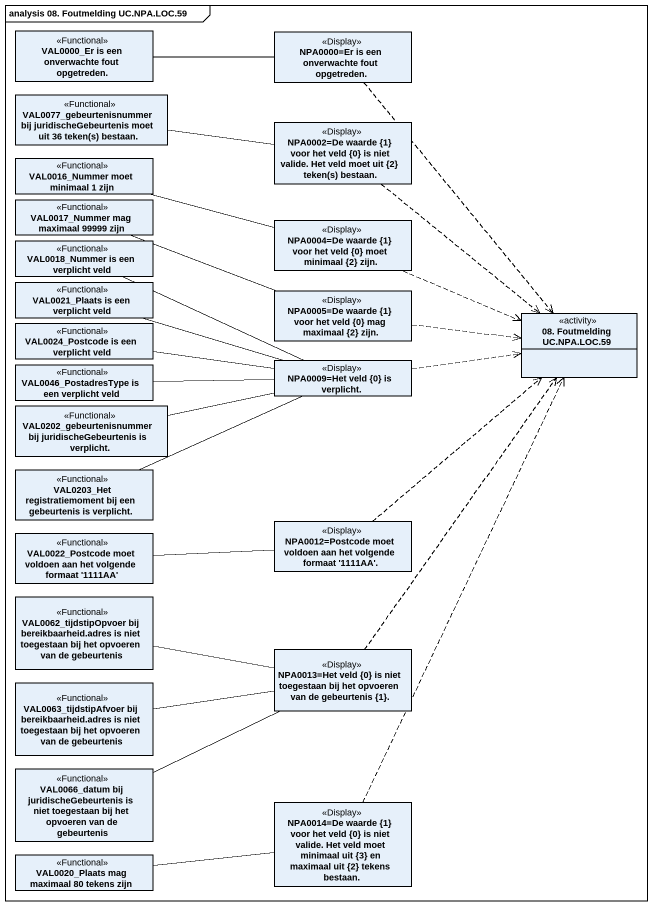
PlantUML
@startuml
mainframe analysis 08. Foutmelding UC.NPA.LOC.59
hide circle
hide empty members
class "VAL0000_Er is een onverwachte fout opgetreden." as VAL0000_Er_is_een <<Functional>>
class "NPA0000=Er is een onverwachte fout opgetreden." as NPA0000_Er_is_een <<Display>>
class "VAL0077_gebeurtenisnummer bij juridischeGebeurtenis moet uit 36 teken(s) bestaan." as VAL0077_gebeurtenisnummer <<Functional>>
class "VAL0016_Nummer moet minimaal 1 zijn" as VAL0016_Nummer_moet <<Functional>>
class "NPA0002=De waarde {1} voor het veld {0} is niet valide. Het veld moet uit {2} teken(s) bestaan." as NPA0002_De_waarde_1_voor <<Display>>
class "VAL0017_Nummer mag maximaal 99999 zijn" as VAL0017_Nummer_mag_maximaal <<Functional>>
class "NPA0004=De waarde {1} voor het veld {0} moet minimaal {2} zijn." as NPA0004_De_waarde_1_voor <<Display>>
class "VAL0018_Nummer is een verplicht veld" as VAL0018_Nummer_is_een <<Functional>>
class "VAL0021_Plaats is een verplicht veld" as VAL0021_Plaats_is_een <<Functional>>
class "NPA0005=De waarde {1} voor het veld {0} mag maximaal {2} zijn." as NPA0005_De_waarde_1_voor <<Display>>
class "08. Foutmelding UC.NPA.LOC.59" as c08_Foutmelding_UC_NPA_LOC_59 <<activity>>
class "VAL0024_Postcode is een verplicht veld" as VAL0024_Postcode_is_een <<Functional>>
class "VAL0046_PostadresType is een verplicht veld" as VAL0046_PostadresType_is <<Functional>>
class "NPA0009=Het veld {0} is verplicht." as NPA0009_Het_veld_0_is <<Display>>
class "VAL0202_gebeurtenisnummer bij juridischeGebeurtenis is verplicht." as VAL0202_gebeurtenisnummer <<Functional>>
class "VAL0203_Het registratiemoment bij een gebeurtenis is verplicht." as VAL0203_Het <<Functional>>
class "VAL0022_Postcode moet voldoen aan het volgende formaat '1111AA'" as VAL0022_Postcode_moet <<Functional>>
class "NPA0012=Postcode moet voldoen aan het volgende formaat '1111AA'." as NPA0012_Postcode_moet <<Display>>
class "VAL0062_tijdstipOpvoer bij bereikbaarheid.adres is niet toegestaan bij het opvoeren van de gebeurtenis" as VAL0062_tijdstipOpvoer_bij <<Functional>>
class "NPA0013=Het veld {0} is niet toegestaan bij het opvoeren van de gebeurtenis {1}." as NPA0013_Het_veld_0_is_niet <<Display>>
class "VAL0063_tijdstipAfvoer bij bereikbaarheid.adres is niet toegestaan bij het opvoeren van de gebeurtenis" as VAL0063_tijdstipAfvoer_bij <<Functional>>
class "VAL0066_datum bij juridischeGebeurtenis is niet toegestaan bij het opvoeren van de gebeurtenis" as VAL0066_datum_bij <<Functional>>
class "NPA0014=De waarde {1} voor het veld {0} is niet valide. Het veld moet minimaal uit {3} en maximaal uit {2} tekens bestaan." as NPA0014_De_waarde_1_voor <<Display>>
class "VAL0020_Plaats mag maximaal 80 tekens zijn" as VAL0020_Plaats_mag_maximaal <<Functional>>
VAL0000_Er_is_een -right- NPA0000_Er_is_een
NPA0000_Er_is_een ..> c08_Foutmelding_UC_NPA_LOC_59
VAL0077_gebeurtenisnummer -right- NPA0002_De_waarde_1_voor
VAL0016_Nummer_moet -right- NPA0004_De_waarde_1_voor
NPA0002_De_waarde_1_voor ..> c08_Foutmelding_UC_NPA_LOC_59
VAL0017_Nummer_mag_maximaal -right- NPA0005_De_waarde_1_voor
NPA0004_De_waarde_1_voor .right.> c08_Foutmelding_UC_NPA_LOC_59
VAL0018_Nummer_is_een -right- NPA0009_Het_veld_0_is
VAL0021_Plaats_is_een -right- NPA0009_Het_veld_0_is
NPA0005_De_waarde_1_voor .right.> c08_Foutmelding_UC_NPA_LOC_59
VAL0024_Postcode_is_een -right- NPA0009_Het_veld_0_is
VAL0046_PostadresType_is -right- NPA0009_Het_veld_0_is
NPA0009_Het_veld_0_is .right.> c08_Foutmelding_UC_NPA_LOC_59
VAL0202_gebeurtenisnummer -right- NPA0009_Het_veld_0_is
VAL0203_Het -right- NPA0009_Het_veld_0_is
VAL0022_Postcode_moet -right- NPA0012_Postcode_moet
NPA0012_Postcode_moet .up.> c08_Foutmelding_UC_NPA_LOC_59
VAL0062_tijdstipOpvoer_bij -right- NPA0013_Het_veld_0_is_niet
NPA0013_Het_veld_0_is_niet .up.> c08_Foutmelding_UC_NPA_LOC_59
VAL0063_tijdstipAfvoer_bij -right- NPA0013_Het_veld_0_is_niet
VAL0066_datum_bij -right- NPA0013_Het_veld_0_is_niet
NPA0014_De_waarde_1_voor .up.> c08_Foutmelding_UC_NPA_LOC_59
VAL0020_Plaats_mag_maximaal -right- NPA0014_De_waarde_1_voor
@enduml
